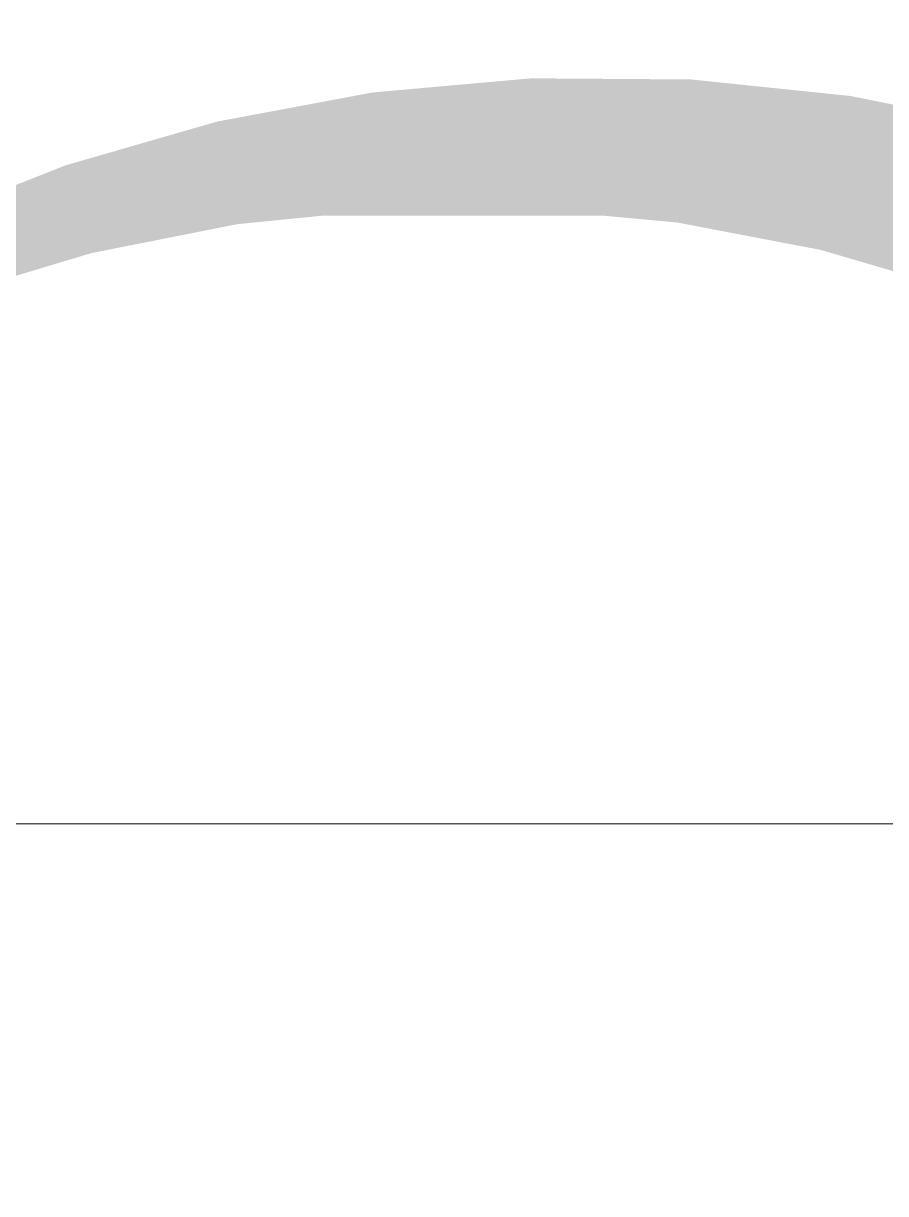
# Model space of a CAD drawing. Header units: metres. Extents: x 75097 to 220695, y -1557923 to -1361206.
# Drawn here: x 170502.5 to 170765.2, y -1430525.4 to -1430168.8 of the extents above; entities that cross this region are included whole.
import ezdxf

# ---------------------------------------------------------------- set-up
doc = ezdxf.new("R2010")
doc.units = ezdxf.units.M
doc.layers.get('0').update_dxf_attribs({"lineweight": 0})
doc.layers.add('A-100 - Copy$0$Walls', color=8, linetype='Continuous', lineweight=0)
doc.layers.add('E-POWR', color=7, linetype='Continuous', lineweight=9, true_color=0x4e7e3e)
doc.layers.add('REV 01', color=7, linetype='Continuous', lineweight=0, true_color=0xe41b4d)

# ---------------------------------------------------------------- blocks, each defined once
blk = doc.blocks.new('A-100 - Copy')
at = {"layer": 'A-100 - Copy$0$Walls'}
blk.add_line((168262.18, -1430412.69, 0), (175033.28, -1430412.69, 0), dxfattribs=at)

msp = doc.modelspace()

# ---------------------------------------------------------------- linework, layer by layer
at = {"layer": 'E-POWR', "const_width": 3}
msp.add_lwpolyline([(172789.02, -1428189.55), (168262.18, -1428189.55), (168262.18, -1426863.64), (167977.58, -1426863.64), (167977.58, -1429273.27), (168445.82, -1429743.93), (168445.82, -1430225.83), (172788.92, -1430225.83), (174419.82, -1430228.08), (174846.41, -1430228.08), (174846.41, -1431647.76)], dxfattribs=at)

# ---------------------------------------------------------------- next in the draw order: block references
msp.add_blockref('A-100 - Copy', (0, 0))

# ---------------------------------------------------------------- next in the draw order: linework, layer by layer
at = {"layer": 'REV 01', "color": 3, "elevation": 0}
msp.add_lwpolyline([(161507.59, -1430970.56, 0, 79.63, -0.520567), (161499.95, -1430412.69, 0, 79.63, -0.520567), (162296.23, -1430412.69, 0, 79.63, -0.520567), (163092.52, -1430412.69, 0, 79.63, -0.520567), (163888.81, -1430412.69, 0, 79.63, -0.520567), (164685.09, -1430412.69, 0, 79.63, -0.520567), (165481.38, -1430412.69, 0, 79.63, -0.520567), (166277.67, -1430412.69, 0, 79.63, -0.520567), (167073.95, -1430412.69, 0, 79.63, -0.520567), (167870.24, -1430412.69, 0, 79.63, -0.520567), (168666.53, -1430412.69, 0, 79.63, -0.520567), (169462.81, -1430412.69, 0, 79.63, -0.520567), (170259.1, -1430412.69, 0, 79.63, -0.520567), (171055.39, -1430412.69, 0, 79.63, -0.520567), (171851.67, -1430412.69, 0, 79.63, -0.520567), (172647.96, -1430412.69, 0, 79.63, -0.520567), (173444.25, -1430412.69, 0, 79.63, -0.520567), (174114.8, -1430540.16, 0, 79.63, -0.520567), (174125.71, -1431336.37, 0, 79.63, -0.520567)], format="xyseb", dxfattribs=at)

doc.saveas('drawing.dxf')
